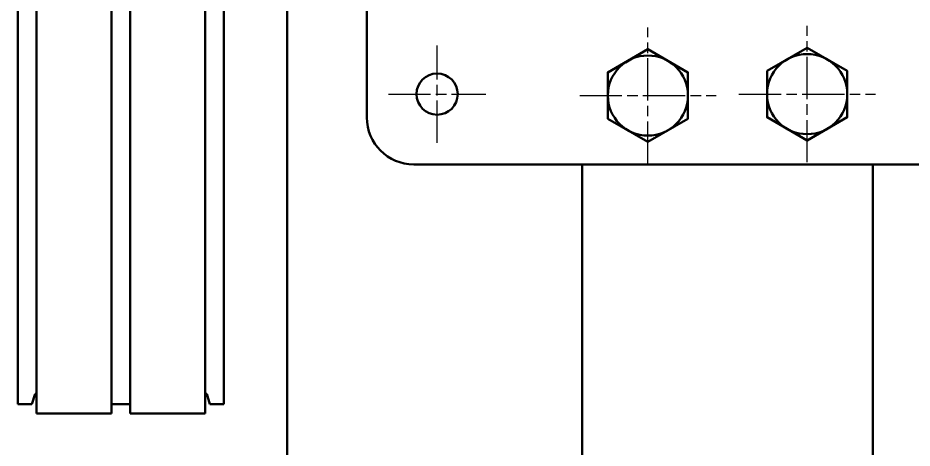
# Model space of a CAD drawing. Header units: millimetres. Extents: x -2161 to -582, y -4625 to -3434.
# Drawn here: x -1915.1 to -1851.6, y -4118.2 to -4087.6 of the extents above; entities that cross this region are included whole.
import ezdxf

# ---------------------------------------------------------------- set-up
doc = ezdxf.new("R2010")
doc.units = ezdxf.units.MM
doc.header["$LTSCALE"] = 0.5
doc.linetypes.add('AM_ISO08W050', pattern=[18, 12, -1.5, 3, -1.5])
doc.linetypes.add('AM_ISO08W050x2', pattern=[9, 6, -0.75, 1.5, -0.75])
doc.layers.add('AM_0', color=7, linetype='Continuous', lineweight=50)
doc.layers.add('AM_7', color=4, linetype='AM_ISO08W050', lineweight=25)

msp = doc.modelspace()

# ---------------------------------------------------------------- linework, layer by layer
at = {"layer": 'AM_0'}
for p, q in [((-1913.808, -3972.612), (-1913.808, -4115.717)), ((-1901.82, -3972.612), (-1901.82, -4115.717)), ((-1900.488, -4062.604), (-1900.488, -4115.051)), ((-1908.48, -4064.677), (-1908.48, -4115.717)), ((-1907.148, -4064.697), (-1907.148, -4115.717)), ((-1915.14, -4115.051), (-1915.14, -4066.267)), ((-1895.992, -4083.662), (-1895.992, -4223.302)), ((-1890.331, -4094.668), (-1890.331, -4083.292)), ((-1887.001, -4097.998), (-1842.379, -4097.998)), ((-1875.013, -4097.981), (-1875.013, -4223.302)), ((-1854.367, -4097.981), (-1854.367, -4223.302)), ((-1913.92, -4114.32), (-1914.141, -4115.054)), ((-1913.92, -4114.32), (-1913.808, -4114.32)), ((-1901.708, -4114.32), (-1901.82, -4114.32)), ((-1901.708, -4114.32), (-1901.487, -4115.054)), ((-1914.14, -4115.051), (-1915.14, -4115.051)), ((-1915.14, -4115.051), (-1914.14, -4115.051)), ((-1915.14, -4115.054), (-1914.141, -4115.054)), ((-1907.148, -4115.051), (-1908.48, -4115.051)), ((-1900.488, -4115.051), (-1901.488, -4115.051)), ((-1901.488, -4115.051), (-1900.488, -4115.051)), ((-1900.488, -4115.054), (-1901.487, -4115.054)), ((-1908.48, -4115.717), (-1913.808, -4115.717)), ((-1901.82, -4115.717), (-1907.148, -4115.717))]:
    msp.add_line(p, q, dxfattribs=at)
for points in [[(-1870.351, -4089.817), (-1873.2, -4091.462), (-1873.2, -4094.751), (-1870.351, -4096.396), (-1867.503, -4094.751), (-1867.503, -4091.462)], [(-1859.029, -4089.713), (-1861.878, -4091.358), (-1861.878, -4094.647), (-1859.029, -4096.292), (-1856.181, -4094.647), (-1856.181, -4091.358)]]:
    msp.add_lwpolyline(points, close=True, dxfattribs=at)
for centre, radius in [((-1859.029, -4093.003), 2.849), ((-1870.351, -4093.106), 2.849), ((-1885.336, -4093.003), 1.465)]:
    msp.add_circle(centre, radius, dxfattribs=at)
msp.add_arc((-1887.001, -4094.668), 3.33, 180, 270, dxfattribs=at)
at = {"layer": 'AM_7', "linetype": 'AM_ISO08W050x2'}
for p, q in [((-1870.351, -4097.955), (-1870.351, -4088.258)), ((-1859.029, -4097.851), (-1859.029, -4088.154)), ((-1885.336, -4096.468), (-1885.336, -4089.537)), ((-1888.802, -4093.003), (-1881.871, -4093.003)), ((-1875.2, -4093.106), (-1865.503, -4093.106)), ((-1863.878, -4093.003), (-1854.181, -4093.003))]:
    msp.add_line(p, q, dxfattribs=at)

doc.saveas('drawing.dxf')
